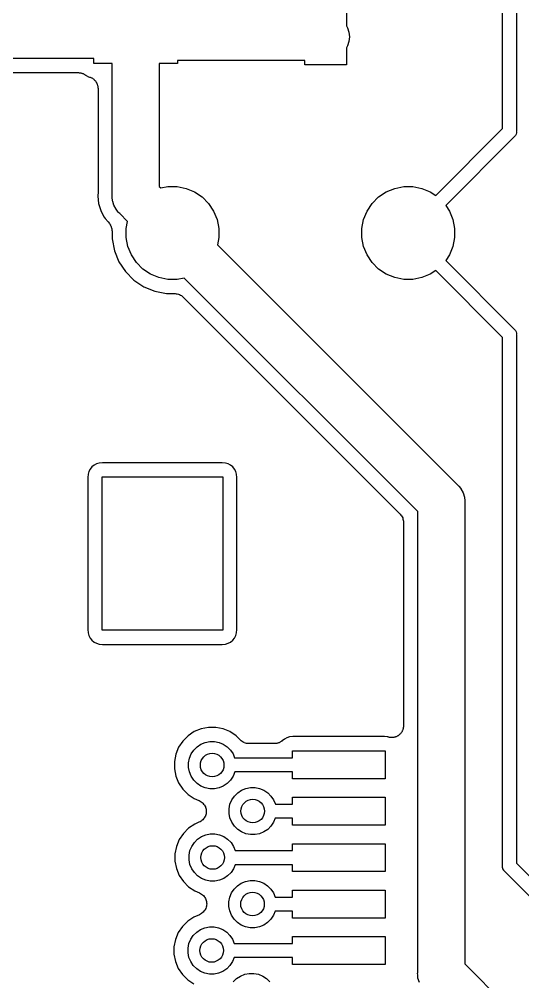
# Model space of a CAD drawing. Extents: x 98.9 to 141.5, y -118.8 to -76.2.
# Drawn here: x 120.3 to 125.73, y -94.58 to -84.21 of the extents above; entities that cross this region are included whole.
import ezdxf

# ---------------------------------------------------------------- set-up
doc = ezdxf.new("R2010")
doc.units = 0
doc.layers.add('BLACK', color=7, linetype='CONTINUOUS')

msp = doc.modelspace()

# ---------------------------------------------------------------- linework, layer by layer
at = {"layer": 'BLACK', "linetype": 'CONTINUOUS'}
for p, q in [((125.509, -85.3882), (125.509, -82.0232)), ((125.661, -81.9954), (125.661, -85.4161)), ((123.829, -84.1), (123.829, -84.2821)), ((123.829, -84.2821), (123.84, -84.3023)), ((123.84, -84.3023), (123.854, -84.3502)), ((123.854, -84.3502), (123.859, -84.4)), ((123.854, -84.4498), (123.84, -84.4977)), ((123.859, -84.4), (123.854, -84.4498)), ((123.84, -84.4977), (123.829, -84.5179)), ((123.829, -84.5179), (123.829, -84.7)), ((121.106, -84.6324), (119.019, -84.6324)), ((121.106, -84.687), (121.106, -84.6324)), ((121.302, -84.687), (121.106, -84.687)), ((121.302, -86.1025), (121.302, -84.687)), ((122.006, -84.687), (121.81, -84.687)), ((121.81, -84.687), (121.81, -86.0098)), ((123.379, -84.654), (122.006, -84.654)), ((122.006, -84.654), (122.006, -84.687)), ((123.379, -84.7), (123.379, -84.654)), ((119.033, -84.7848), (120.939, -84.7848)), ((120.939, -84.7848), (120.941, -84.7848)), ((120.941, -84.7848), (120.947, -84.7854)), ((120.947, -84.7854), (120.952, -84.7854)), ((120.952, -84.7854), (120.959, -84.7868)), ((120.959, -84.7868), (120.966, -84.7876)), ((120.966, -84.7876), (120.971, -84.7892)), ((120.971, -84.7892), (120.977, -84.7903)), ((120.977, -84.7903), (120.983, -84.793)), ((123.829, -84.7), (123.379, -84.7)), ((120.983, -84.793), (120.99, -84.7951)), ((120.99, -84.7951), (120.994, -84.7977)), ((120.994, -84.7977), (120.999, -84.7998)), ((120.999, -84.7998), (121.005, -84.8037)), ((121.005, -84.8037), (121.011, -84.807)), ((121.011, -84.807), (121.015, -84.8106)), ((121.015, -84.8106), (121.02, -84.8136)), ((121.02, -84.8136), (121.021, -84.8143)), ((121.021, -84.8143), (121.047, -84.8285)), ((121.047, -84.8285), (121.059, -84.8321)), ((121.059, -84.8321), (121.061, -84.8327)), ((121.061, -84.8327), (121.066, -84.8349)), ((121.066, -84.8349), (121.072, -84.8366)), ((121.072, -84.8366), (121.078, -84.8398)), ((121.078, -84.8398), (121.084, -84.8425)), ((121.084, -84.8425), (121.089, -84.8457)), ((121.089, -84.8457), (121.094, -84.8484)), ((121.094, -84.8484), (121.099, -84.8527)), ((121.099, -84.8527), (121.104, -84.8565)), ((121.104, -84.8565), (121.108, -84.8606)), ((121.108, -84.8606), (121.113, -84.8642)), ((121.113, -84.8642), (121.117, -84.8694)), ((121.117, -84.8694), (121.122, -84.8742)), ((121.122, -84.8742), (121.125, -84.879)), ((121.125, -84.879), (121.128, -84.8834)), ((121.128, -84.8834), (121.132, -84.8893)), ((121.132, -84.8893), (121.135, -84.895)), ((121.135, -84.895), (121.137, -84.9003)), ((121.137, -84.9003), (121.14, -84.9053)), ((121.14, -84.9053), (121.142, -84.9117)), ((121.142, -84.9117), (121.144, -84.918)), ((121.144, -84.918), (121.146, -84.9236)), ((121.146, -84.9236), (121.147, -84.929)), ((121.147, -84.929), (121.148, -84.9357)), ((121.148, -84.9357), (121.149, -84.9423)), ((121.149, -84.9423), (121.149, -84.948)), ((121.149, -84.948), (121.15, -84.9537)), ((121.15, -84.9537), (121.15, -86.0888)), ((124.789, -86.1084), (125.509, -85.3882)), ((125.636, -85.4763), (124.897, -86.2161)), ((125.639, -85.4739), (125.636, -85.4763)), ((125.649, -85.4623), (125.639, -85.4739)), ((125.656, -85.4491), (125.649, -85.4623)), ((125.66, -85.4347), (125.656, -85.4491)), ((125.661, -85.4235), (125.66, -85.4347)), ((125.661, -85.4161), (125.662, -85.4198)), ((125.662, -85.4198), (125.661, -85.4235)), ((125.661, -85.4235), (125.661, -85.4235)), ((121.81, -86.0098), (121.827, -86.0272)), ((121.827, -86.0272), (121.904, -86.012)), ((121.904, -86.012), (122.002, -86.012)), ((122.002, -86.012), (122.099, -86.0312)), ((122.099, -86.0312), (122.19, -86.0689)), ((124.256, -86.0689), (124.347, -86.0312)), ((124.347, -86.0312), (124.444, -86.012)), ((124.444, -86.012), (124.542, -86.012)), ((124.542, -86.012), (124.639, -86.0312)), ((124.639, -86.0312), (124.73, -86.0689)), ((121.149, -86.1012), (121.148, -86.115)), ((121.148, -86.115), (121.155, -86.1947)), ((121.15, -86.0906), (121.149, -86.0959)), ((121.149, -86.0959), (121.149, -86.1012)), ((121.15, -86.0888), (121.15, -86.0906)), ((121.301, -86.115), (121.302, -86.1025)), ((121.302, -86.1275), (121.301, -86.115)), ((121.306, -86.1648), (121.302, -86.1275)), ((121.302, -86.1275), (121.302, -86.1275)), ((122.19, -86.0689), (122.272, -86.1236)), ((122.272, -86.1236), (122.341, -86.1933)), ((124.105, -86.1933), (124.174, -86.1236)), ((124.174, -86.1236), (124.256, -86.0689)), ((124.73, -86.0689), (124.789, -86.1084)), ((121.155, -86.1947), (121.179, -86.2713)), ((121.308, -86.174), (121.306, -86.1648)), ((121.32, -86.2127), (121.308, -86.174)), ((121.344, -86.2568), (121.32, -86.2127)), ((122.341, -86.1933), (122.396, -86.2752)), ((124.05, -86.2752), (124.105, -86.1933)), ((124.897, -86.2161), (124.936, -86.2752)), ((121.179, -86.2713), (121.195, -86.3015)), ((121.195, -86.3015), (121.195, -86.3015)), ((121.195, -86.3015), (121.216, -86.3419)), ((121.216, -86.3419), (121.227, -86.3553)), ((121.368, -86.2858), (121.344, -86.2568)), ((121.376, -86.2955), (121.368, -86.2858)), ((121.368, -86.2858), (121.368, -86.2858)), ((121.385, -86.3034), (121.376, -86.2955)), ((121.468, -86.3864), (121.385, -86.3034)), ((122.396, -86.2752), (122.434, -86.3662)), ((124.012, -86.3662), (124.05, -86.2752)), ((124.936, -86.2752), (124.974, -86.3662)), ((121.227, -86.3553), (121.227, -86.3553)), ((121.227, -86.3553), (121.258, -86.3931)), ((121.258, -86.3931), (121.258, -86.3931)), ((121.258, -86.3931), (121.272, -86.4093)), ((121.272, -86.4093), (121.273, -86.4107)), ((121.273, -86.4107), (121.276, -86.4153)), ((121.276, -86.4153), (121.279, -86.4196)), ((121.279, -86.4196), (121.283, -86.4257)), ((121.283, -86.4257), (121.286, -86.4314)), ((121.286, -86.4314), (121.288, -86.4366)), ((121.288, -86.4366), (121.291, -86.4414)), ((121.291, -86.4414), (121.293, -86.4481)), ((121.293, -86.4481), (121.296, -86.4545)), ((121.453, -86.4628), (121.468, -86.3864)), ((122.434, -86.3662), (122.453, -86.4628)), ((123.993, -86.4628), (124.012, -86.3662)), ((124.974, -86.3662), (124.993, -86.4628)), ((121.296, -86.4545), (121.297, -86.4599)), ((121.297, -86.4599), (121.298, -86.4652)), ((121.298, -86.4652), (121.299, -86.472)), ((121.299, -86.472), (121.3, -86.4788)), ((121.3, -86.4788), (121.3, -86.4843)), ((121.3, -86.4843), (121.301, -86.4898)), ((121.301, -86.4898), (121.301, -86.5763)), ((121.453, -86.5612), (121.453, -86.4628)), ((122.453, -86.4628), (122.453, -86.5612)), ((123.993, -86.5612), (123.993, -86.4628)), ((124.993, -86.4628), (124.993, -86.5612)), ((121.301, -86.5763), (121.326, -86.7023)), ((121.472, -86.6578), (121.453, -86.5612)), ((122.453, -86.5612), (122.438, -86.6376)), ((122.438, -86.6376), (125.019, -89.2192)), ((124.012, -86.6578), (123.993, -86.5612)), ((124.993, -86.5612), (124.974, -86.6578)), ((121.326, -86.7023), (121.375, -86.821)), ((121.51, -86.7488), (121.472, -86.6578)), ((121.565, -86.8307), (121.51, -86.7488)), ((124.05, -86.7488), (124.012, -86.6578)), ((124.105, -86.8307), (124.05, -86.7488)), ((124.936, -86.7488), (124.897, -86.8079)), ((124.974, -86.6578), (124.936, -86.7488)), ((121.375, -86.821), (121.446, -86.9279)), ((121.634, -86.9004), (121.565, -86.8307)), ((124.174, -86.9004), (124.105, -86.8307)), ((124.897, -86.8079), (125.636, -87.5477)), ((121.446, -86.9279), (121.537, -87.0187)), ((121.716, -86.9551), (121.634, -86.9004)), ((121.807, -86.9928), (121.716, -86.9551)), ((124.256, -86.9551), (124.174, -86.9004)), ((124.347, -86.9928), (124.256, -86.9551)), ((124.73, -86.9551), (124.639, -86.9928)), ((124.789, -86.9156), (124.73, -86.9551)), ((125.509, -87.6358), (124.789, -86.9156)), ((121.537, -87.0187), (121.644, -87.0901)), ((121.904, -87.012), (121.807, -86.9928)), ((122.002, -87.012), (121.904, -87.012)), ((122.079, -86.9968), (122.002, -87.012)), ((124.595, -89.5128), (122.079, -86.9968)), ((124.444, -87.012), (124.347, -86.9928)), ((124.542, -87.012), (124.444, -87.012)), ((124.639, -86.9928), (124.542, -87.012)), ((121.644, -87.0901), (121.763, -87.1393)), ((121.763, -87.1393), (121.889, -87.1644)), ((121.889, -87.1644), (121.978, -87.1644)), ((121.978, -87.1644), (121.978, -87.1644)), ((121.978, -87.1644), (121.979, -87.1644)), ((121.979, -87.1644), (121.979, -87.1644)), ((121.979, -87.1644), (121.98, -87.1644)), ((121.98, -87.1644), (121.992, -87.1657)), ((121.992, -87.1657), (122.003, -87.1669)), ((122.003, -87.1669), (122.004, -87.1671)), ((122.004, -87.1671), (122.004, -87.1672)), ((122.004, -87.1672), (122.016, -87.1707)), ((122.016, -87.1707), (122.027, -87.1742)), ((122.027, -87.1742), (122.027, -87.1745)), ((122.027, -87.1745), (122.028, -87.1747)), ((122.028, -87.1747), (122.038, -87.1803)), ((122.038, -87.1803), (122.049, -87.1859)), ((122.049, -87.1859), (122.049, -87.1863)), ((122.049, -87.1863), (122.05, -87.1866)), ((122.05, -87.1866), (122.059, -87.1941)), ((122.059, -87.1941), (122.068, -87.2016)), ((122.068, -87.2016), (124.405, -89.5387)), ((125.636, -87.5477), (125.639, -87.5501)), ((125.639, -87.5501), (125.649, -87.5617)), ((125.649, -87.5617), (125.656, -87.5749)), ((125.656, -87.5749), (125.66, -87.5893)), ((125.66, -87.5893), (125.661, -87.6003)), ((125.509, -93.3279), (125.509, -87.6358)), ((125.661, -87.6003), (125.662, -87.6042)), ((125.662, -87.6042), (125.661, -87.6079)), ((125.661, -87.6079), (125.661, -93.3001)), ((121.085, -89.0312), (121.066, -89.0544)), ((121.109, -89.0121), (121.085, -89.0312)), ((121.135, -88.998), (121.109, -89.0121)), ((121.164, -88.9892), (121.135, -88.998)), ((121.2, -88.9857), (121.164, -88.9892)), ((122.487, -88.9857), (121.2, -88.9857)), ((122.524, -88.9892), (122.487, -88.9857)), ((122.552, -88.998), (122.524, -88.9892)), ((122.579, -89.0121), (122.552, -88.998)), ((122.602, -89.0312), (122.579, -89.0121)), ((122.621, -89.0544), (122.602, -89.0312)), ((121.044, -89.1096), (121.04, -89.1457)), ((121.052, -89.0808), (121.044, -89.1096)), ((121.066, -89.0544), (121.052, -89.0808)), ((121.194, -90.7894), (121.194, -89.1394)), ((121.194, -89.1394), (122.494, -89.1394)), ((122.494, -89.1394), (122.494, -90.7894)), ((122.635, -89.0808), (122.621, -89.0544)), ((122.644, -89.1096), (122.635, -89.0808)), ((122.647, -89.1457), (122.644, -89.1096)), ((121.04, -89.1457), (121.04, -90.7832)), ((122.647, -90.7832), (122.647, -89.1457)), ((125.019, -89.2192), (125.029, -89.2271)), ((125.029, -89.2271), (125.037, -89.2368)), ((125.037, -89.2368), (125.037, -89.2368)), ((125.037, -89.2368), (125.06, -89.265)), ((125.06, -89.265), (125.061, -89.2658)), ((125.061, -89.2658), (125.084, -89.3099)), ((125.084, -89.3099), (125.099, -89.3578)), ((125.099, -89.3578), (125.103, -89.3951)), ((125.103, -89.3951), (125.103, -89.3951)), ((125.103, -89.3951), (125.104, -89.4076)), ((125.104, -89.4076), (125.103, -89.4201)), ((125.103, -89.4201), (125.103, -94.3824)), ((124.405, -89.5387), (124.405, -89.539)), ((124.405, -89.539), (124.405, -89.5391)), ((124.405, -89.5391), (124.405, -89.5391)), ((124.405, -89.5391), (124.406, -89.54)), ((124.406, -89.54), (124.414, -89.5492)), ((124.414, -89.5492), (124.421, -89.5583)), ((124.421, -89.5583), (124.421, -89.5588)), ((124.421, -89.5588), (124.422, -89.5594)), ((124.422, -89.5594), (124.427, -89.5698)), ((124.595, -91.0861), (124.595, -89.5128)), ((124.427, -89.5698), (124.433, -89.5801)), ((124.433, -89.5801), (124.433, -89.5808)), ((124.433, -89.5808), (124.433, -89.5814)), ((124.433, -89.5814), (124.436, -89.5927)), ((124.436, -89.5927), (124.44, -89.6039)), ((124.44, -89.6039), (124.44, -89.6045)), ((124.44, -89.6045), (124.44, -89.6052)), ((124.44, -89.6052), (124.441, -89.6169)), ((124.441, -89.6169), (124.442, -89.6285)), ((124.442, -89.6285), (124.442, -91.0998)), ((121.04, -90.7832), (121.044, -90.8193)), ((122.494, -90.7894), (121.194, -90.7894)), ((122.644, -90.8193), (122.647, -90.7832)), ((121.044, -90.8193), (121.052, -90.848)), ((121.052, -90.848), (121.066, -90.8745)), ((121.066, -90.8745), (121.085, -90.8977)), ((121.085, -90.8977), (121.109, -90.9168)), ((122.579, -90.9168), (122.602, -90.8977)), ((122.602, -90.8977), (122.621, -90.8745)), ((122.621, -90.8745), (122.635, -90.848)), ((122.635, -90.848), (122.644, -90.8193)), ((121.109, -90.9168), (121.135, -90.9309)), ((121.135, -90.9309), (121.164, -90.9396)), ((121.164, -90.9396), (121.2, -90.9432)), ((121.2, -90.9432), (122.487, -90.9432)), ((122.487, -90.9432), (122.524, -90.9396)), ((122.524, -90.9396), (122.552, -90.9309)), ((122.552, -90.9309), (122.579, -90.9168)), ((124.442, -91.0998), (124.442, -91.0998)), ((124.442, -91.0998), (124.442, -91.8192)), ((124.595, -94.4751), (124.595, -91.0861)), ((124.595, -91.0861), (124.595, -91.0861)), ((122.339, -91.8361), (122.261, -91.8517)), ((122.42, -91.8361), (122.339, -91.8361)), ((122.498, -91.8517), (122.42, -91.8361)), ((124.44, -91.839), (124.439, -91.8456)), ((124.441, -91.8326), (124.44, -91.839)), ((124.442, -91.8268), (124.441, -91.8326)), ((124.442, -91.8192), (124.442, -91.8209)), ((124.442, -91.8209), (124.442, -91.8268)), ((122.12, -91.9268), (122.064, -91.9834)), ((122.187, -91.8823), (122.12, -91.9268)), ((122.261, -91.8517), (122.187, -91.8823)), ((122.572, -91.8823), (122.498, -91.8517)), ((122.639, -91.9268), (122.572, -91.8823)), ((122.685, -91.9736), (122.639, -91.9268)), ((123.214, -91.9392), (123.185, -91.948)), ((123.25, -91.9357), (123.214, -91.9392)), ((124.237, -91.9357), (123.25, -91.9357)), ((124.274, -91.9392), (124.237, -91.9357)), ((124.278, -91.9407), (124.274, -91.9392)), ((124.284, -91.9418), (124.278, -91.9407)), ((124.29, -91.9436), (124.284, -91.9418)), ((124.296, -91.9443), (124.29, -91.9436)), ((124.345, -91.9421), (124.339, -91.9439)), ((124.352, -91.9408), (124.345, -91.9421)), ((124.357, -91.9386), (124.352, -91.9408)), ((124.363, -91.9369), (124.357, -91.9386)), ((124.369, -91.9339), (124.363, -91.9369)), ((124.375, -91.9314), (124.369, -91.9339)), ((124.38, -91.9281), (124.375, -91.9314)), ((124.385, -91.9254), (124.38, -91.9281)), ((124.39, -91.9213), (124.385, -91.9254)), ((124.395, -91.9177), (124.39, -91.9213)), ((124.399, -91.9136), (124.395, -91.9177)), ((124.404, -91.9099), (124.399, -91.9136)), ((124.408, -91.9049), (124.404, -91.9099)), ((124.413, -91.9002), (124.408, -91.9049)), ((124.416, -91.8954), (124.413, -91.9002)), ((124.42, -91.8909), (124.416, -91.8954)), ((124.423, -91.8852), (124.42, -91.8909)), ((124.427, -91.8797), (124.423, -91.8852)), ((124.429, -91.8743), (124.427, -91.8797)), ((124.432, -91.8692), (124.429, -91.8743)), ((124.434, -91.8629), (124.432, -91.8692)), ((124.436, -91.8569), (124.434, -91.8629)), ((124.438, -91.8511), (124.436, -91.8569)), ((124.439, -91.8456), (124.438, -91.8511)), ((122.064, -91.9834), (122.019, -92.05)), ((122.182, -92.0806), (122.218, -92.0452)), ((122.218, -92.0452), (122.259, -92.0174)), ((122.259, -92.0174), (122.305, -91.9982)), ((122.305, -91.9982), (122.355, -91.9885)), ((122.355, -91.9885), (122.405, -91.9885)), ((122.405, -91.9885), (122.454, -91.9982)), ((122.454, -91.9982), (122.5, -92.0174)), ((122.5, -92.0174), (122.541, -92.0452)), ((122.541, -92.0452), (122.577, -92.0806)), ((122.694, -91.9811), (122.685, -91.9736)), ((122.703, -91.9886), (122.694, -91.9811)), ((122.704, -91.989), (122.703, -91.9886)), ((122.705, -91.9894), (122.704, -91.989)), ((122.715, -91.9949), (122.705, -91.9894)), ((122.725, -92.0006), (122.715, -91.9949)), ((122.726, -92.0008), (122.725, -92.0006)), ((122.726, -92.0011), (122.726, -92.0008)), ((122.738, -92.0045), (122.726, -92.0011)), ((122.749, -92.0081), (122.738, -92.0045)), ((122.75, -92.0083), (122.749, -92.0081)), ((122.749, -92.0081), (122.749, -92.0081)), ((122.762, -92.0095), (122.75, -92.0083)), ((122.773, -92.0108), (122.762, -92.0095)), ((122.775, -92.0108), (122.773, -92.0108)), ((123.054, -92.0108), (122.775, -92.0108)), ((122.775, -92.0108), (122.775, -92.0108)), ((122.775, -92.0108), (122.775, -92.0108)), ((122.775, -92.0108), (122.775, -92.0108)), ((123.059, -92.0103), (123.054, -92.0108)), ((123.065, -92.0104), (123.059, -92.0103)), ((123.072, -92.0091), (123.065, -92.0104)), ((123.078, -92.0084), (123.072, -92.0091)), ((123.084, -92.0068), (123.078, -92.0084)), ((123.089, -92.0058), (123.084, -92.0068)), ((123.096, -92.0032), (123.089, -92.0058)), ((123.102, -92.0013), (123.096, -92.0032)), ((123.107, -91.9987), (123.102, -92.0013)), ((123.112, -91.9966), (123.107, -91.9987)), ((123.118, -91.9929), (123.112, -91.9966)), ((123.124, -91.9896), (123.118, -91.9929)), ((123.128, -91.9861), (123.124, -91.9896)), ((123.133, -91.9831), (123.128, -91.9861)), ((123.134, -91.982), (123.133, -91.9831)), ((123.159, -91.9621), (123.134, -91.982)), ((123.185, -91.948), (123.159, -91.9621)), ((124.303, -91.9455), (124.296, -91.9443)), ((124.308, -91.9455), (124.303, -91.9455)), ((124.314, -91.9462), (124.308, -91.9455)), ((124.321, -91.9456), (124.314, -91.9462)), ((124.327, -91.9456), (124.321, -91.9456)), ((124.333, -91.9444), (124.327, -91.9456)), ((124.339, -91.9439), (124.333, -91.9444)), ((121.989, -92.1239), (121.973, -92.2024)), ((122.019, -92.05), (121.989, -92.1239)), ((122.135, -92.1684), (122.154, -92.1222)), ((122.154, -92.1222), (122.182, -92.0806)), ((122.577, -92.0806), (122.605, -92.1222)), ((122.605, -92.1222), (122.622, -92.1632)), ((123.244, -92.1632), (123.244, -92.0894)), ((123.244, -92.0894), (124.244, -92.0894)), ((124.244, -92.0894), (124.244, -92.3894)), ((121.973, -92.2024), (121.973, -92.2825)), ((122.126, -92.2175), (122.135, -92.1684)), ((122.126, -92.2675), (122.126, -92.2175)), ((122.622, -92.1632), (123.244, -92.1632)), ((121.973, -92.2825), (121.989, -92.361)), ((122.135, -92.3166), (122.126, -92.2675)), ((122.154, -92.3628), (122.135, -92.3166)), ((122.624, -92.3166), (122.605, -92.3628)), ((123.244, -92.3156), (122.624, -92.3156)), ((122.624, -92.3156), (122.624, -92.3166)), ((123.244, -92.3894), (123.244, -92.3156)), ((121.989, -92.361), (122.019, -92.435)), ((122.019, -92.435), (122.064, -92.5015)), ((122.182, -92.4044), (122.154, -92.3628)), ((122.218, -92.4398), (122.182, -92.4044)), ((122.259, -92.4676), (122.218, -92.4398)), ((122.541, -92.4398), (122.5, -92.4676)), ((122.577, -92.4044), (122.541, -92.4398)), ((122.605, -92.3628), (122.577, -92.4044)), ((124.244, -92.3894), (123.244, -92.3894)), ((122.064, -92.5015), (122.12, -92.5581)), ((122.12, -92.5581), (122.187, -92.6026)), ((122.305, -92.4867), (122.259, -92.4676)), ((122.355, -92.4965), (122.305, -92.4867)), ((122.405, -92.4965), (122.355, -92.4965)), ((122.454, -92.4867), (122.405, -92.4965)), ((122.5, -92.4676), (122.454, -92.4867)), ((122.619, -92.5756), (122.655, -92.5402)), ((122.655, -92.5402), (122.696, -92.5124)), ((122.696, -92.5124), (122.743, -92.4933)), ((122.743, -92.4933), (122.792, -92.4835)), ((122.792, -92.4835), (122.842, -92.4835)), ((122.842, -92.4835), (122.891, -92.4933)), ((122.891, -92.4933), (122.937, -92.5124)), ((122.937, -92.5124), (122.979, -92.5402)), ((122.979, -92.5402), (123.014, -92.5756)), ((122.187, -92.6026), (122.238, -92.6239)), ((122.238, -92.6239), (122.24, -92.6244)), ((122.24, -92.6244), (122.24, -92.6244)), ((122.24, -92.6244), (122.24, -92.6244)), ((122.24, -92.6244), (122.24, -92.6246)), ((122.24, -92.6246), (122.251, -92.6304)), ((122.251, -92.6304), (122.261, -92.6363)), ((122.261, -92.6363), (122.261, -92.6364)), ((122.261, -92.6364), (122.262, -92.6366)), ((122.262, -92.6366), (122.271, -92.6443)), ((122.271, -92.6443), (122.28, -92.6522)), ((122.28, -92.6522), (122.28, -92.6524)), ((122.28, -92.6524), (122.281, -92.6525)), ((122.281, -92.6525), (122.288, -92.6618)), ((122.288, -92.6618), (122.296, -92.6715)), ((122.563, -92.7125), (122.572, -92.6635)), ((122.572, -92.6635), (122.592, -92.6172)), ((122.592, -92.6172), (122.619, -92.5756)), ((123.014, -92.5756), (123.042, -92.6172)), ((123.042, -92.6172), (123.061, -92.6632)), ((123.061, -92.6632), (123.244, -92.6632)), ((123.244, -92.6632), (123.244, -92.5894)), ((123.244, -92.5894), (124.244, -92.5894)), ((124.244, -92.5894), (124.244, -92.8894)), ((122.296, -92.6715), (122.296, -92.6717)), ((122.296, -92.6717), (122.296, -92.6719)), ((122.296, -92.6719), (122.302, -92.6824)), ((122.302, -92.6824), (122.307, -92.6934)), ((122.307, -92.6934), (122.307, -92.6937)), ((122.307, -92.6937), (122.308, -92.6938)), ((122.308, -92.6938), (122.311, -92.7052)), ((122.311, -92.7052), (122.314, -92.7172)), ((122.314, -92.767), (122.311, -92.7784)), ((122.314, -92.7172), (122.314, -92.7174)), ((122.314, -92.7174), (122.315, -92.7176)), ((122.315, -92.7542), (122.314, -92.7665)), ((122.314, -92.7665), (122.314, -92.7668)), ((122.314, -92.7668), (122.314, -92.767)), ((122.315, -92.7176), (122.316, -92.7295)), ((122.317, -92.7423), (122.315, -92.7542)), ((122.316, -92.7295), (122.317, -92.7419)), ((122.317, -92.7419), (122.317, -92.7421)), ((122.317, -92.7421), (122.317, -92.7423)), ((122.563, -92.7626), (122.563, -92.7125)), ((122.572, -92.8116), (122.563, -92.7626)), ((122.238, -92.8585), (122.193, -92.8774)), ((122.249, -92.8528), (122.238, -92.8585)), ((122.26, -92.8471), (122.249, -92.8528)), ((122.27, -92.8392), (122.26, -92.8469)), ((122.26, -92.8469), (122.26, -92.847)), ((122.26, -92.847), (122.26, -92.8471)), ((122.279, -92.8315), (122.27, -92.8392)), ((122.287, -92.8217), (122.279, -92.8312)), ((122.279, -92.8312), (122.279, -92.8313)), ((122.279, -92.8313), (122.279, -92.8315)), ((122.295, -92.8124), (122.287, -92.8217)), ((122.301, -92.8011), (122.295, -92.812)), ((122.295, -92.812), (122.295, -92.8122)), ((122.295, -92.8122), (122.295, -92.8124)), ((122.307, -92.7906), (122.301, -92.8011)), ((122.311, -92.7784), (122.307, -92.7902)), ((122.307, -92.7902), (122.307, -92.7904)), ((122.307, -92.7904), (122.307, -92.7906)), ((122.592, -92.8579), (122.572, -92.8116)), ((122.619, -92.8995), (122.592, -92.8579)), ((123.042, -92.8579), (123.014, -92.8995)), ((123.059, -92.8156), (123.042, -92.8579)), ((123.244, -92.8156), (123.059, -92.8156)), ((123.244, -92.8894), (123.244, -92.8156)), ((122.07, -92.9785), (122.025, -93.0451)), ((122.126, -92.9219), (122.07, -92.9785)), ((122.193, -92.8774), (122.126, -92.9219)), ((122.655, -92.9348), (122.619, -92.8995)), ((122.696, -92.9626), (122.655, -92.9348)), ((122.743, -92.9818), (122.696, -92.9626)), ((122.937, -92.9626), (122.891, -92.9818)), ((122.979, -92.9348), (122.937, -92.9626)), ((123.014, -92.8995), (122.979, -92.9348)), ((124.244, -92.8894), (123.244, -92.8894)), ((122.025, -93.0451), (121.994, -93.1191)), ((122.16, -93.1173), (122.188, -93.0757)), ((122.188, -93.0757), (122.223, -93.0403)), ((122.223, -93.0403), (122.265, -93.0125)), ((122.265, -93.0125), (122.311, -92.9934)), ((122.311, -92.9934), (122.36, -92.9836)), ((122.36, -92.9836), (122.41, -92.9836)), ((122.41, -92.9836), (122.459, -92.9934)), ((122.459, -92.9934), (122.506, -93.0125)), ((122.506, -93.0125), (122.547, -93.0403)), ((122.547, -93.0403), (122.583, -93.0757)), ((122.583, -93.0757), (122.61, -93.1173)), ((122.792, -92.9915), (122.743, -92.9818)), ((122.842, -92.9915), (122.792, -92.9915)), ((122.891, -92.9818), (122.842, -92.9915)), ((121.994, -93.1191), (121.979, -93.1976)), ((122.131, -93.2126), (122.141, -93.1635)), ((122.141, -93.1635), (122.16, -93.1173)), ((122.61, -93.1173), (122.629, -93.1632)), ((122.629, -93.1632), (123.244, -93.1632)), ((123.244, -93.1632), (123.244, -93.0894)), ((123.244, -93.0894), (124.244, -93.0894)), ((124.244, -93.0894), (124.244, -93.3894)), ((121.979, -93.1976), (121.979, -93.2776)), ((121.979, -93.2776), (121.994, -93.3561)), ((122.131, -93.2626), (122.131, -93.2126)), ((122.141, -93.3117), (122.131, -93.2626)), ((121.994, -93.3561), (122.025, -93.4301)), ((122.16, -93.3579), (122.141, -93.3117)), ((122.188, -93.3995), (122.16, -93.3579)), ((122.61, -93.3579), (122.583, -93.3995)), ((122.628, -93.3156), (122.61, -93.3579)), ((123.244, -93.3156), (122.628, -93.3156)), ((123.244, -93.3894), (123.244, -93.3156)), ((124.244, -93.3894), (123.244, -93.3894)), ((125.509, -93.3316), (125.509, -93.3279)), ((125.51, -93.3423), (125.509, -93.3316)), ((125.51, -93.3466), (125.51, -93.3423)), ((125.513, -93.3549), (125.51, -93.3466)), ((125.514, -93.3609), (125.513, -93.3549)), ((125.522, -93.3742), (125.514, -93.3609)), ((125.523, -93.3757), (125.522, -93.3742)), ((125.531, -93.3858), (125.523, -93.3757)), ((125.534, -93.3882), (125.531, -93.3858)), ((125.925, -93.779), (125.534, -93.3882)), ((125.661, -93.3001), (126.013, -93.6516)), ((122.025, -93.4301), (122.07, -93.4967)), ((122.07, -93.4967), (122.126, -93.5533)), ((122.223, -93.4349), (122.188, -93.3995)), ((122.265, -93.4627), (122.223, -93.4349)), ((122.311, -93.4818), (122.265, -93.4627)), ((122.36, -93.4916), (122.311, -93.4818)), ((122.41, -93.4916), (122.36, -93.4916)), ((122.459, -93.4818), (122.41, -93.4916)), ((122.506, -93.4627), (122.459, -93.4818)), ((122.547, -93.4349), (122.506, -93.4627)), ((122.583, -93.3995), (122.547, -93.4349)), ((122.694, -93.5143), (122.74, -93.4951)), ((122.74, -93.4951), (122.79, -93.4854)), ((122.79, -93.4854), (122.84, -93.4854)), ((122.84, -93.4854), (122.889, -93.4951)), ((122.889, -93.4951), (122.935, -93.5143)), ((122.126, -93.5533), (122.193, -93.5977)), ((122.193, -93.5977), (122.243, -93.6186)), ((122.589, -93.6191), (122.617, -93.5775)), ((122.617, -93.5775), (122.653, -93.5421)), ((122.653, -93.5421), (122.694, -93.5143)), ((122.935, -93.5143), (122.977, -93.5421)), ((122.977, -93.5421), (123.012, -93.5775)), ((123.012, -93.5775), (123.04, -93.6191)), ((123.244, -93.6632), (123.244, -93.5894)), ((123.244, -93.5894), (124.244, -93.5894)), ((124.244, -93.5894), (124.244, -93.8894)), ((122.243, -93.6186), (122.244, -93.6191)), ((122.244, -93.6191), (122.244, -93.6191)), ((122.244, -93.6191), (122.244, -93.6191)), ((122.244, -93.6191), (122.245, -93.6193)), ((122.245, -93.6193), (122.256, -93.6253)), ((122.256, -93.6253), (122.266, -93.631)), ((122.266, -93.631), (122.266, -93.6312)), ((122.266, -93.6312), (122.266, -93.6313)), ((122.266, -93.6313), (122.276, -93.6392)), ((122.276, -93.6392), (122.285, -93.6469)), ((122.285, -93.6469), (122.285, -93.6471)), ((122.285, -93.6471), (122.285, -93.6472)), ((122.285, -93.6472), (122.293, -93.6568)), ((122.293, -93.6568), (122.301, -93.6662)), ((122.301, -93.6662), (122.301, -93.6664)), ((122.301, -93.6664), (122.301, -93.6666)), ((122.301, -93.6666), (122.307, -93.6774)), ((122.307, -93.6774), (122.312, -93.6882)), ((122.312, -93.6882), (122.312, -93.6884)), ((122.312, -93.6884), (122.312, -93.6886)), ((122.312, -93.6886), (122.316, -93.7003)), ((122.316, -93.7003), (122.319, -93.7119)), ((122.561, -93.7144), (122.57, -93.6653)), ((122.57, -93.6653), (122.589, -93.6191)), ((123.04, -93.6191), (123.058, -93.6632)), ((123.058, -93.6632), (123.244, -93.6632)), ((122.3, -93.8071), (122.292, -93.8165)), ((122.306, -93.796), (122.3, -93.8068)), ((122.3, -93.8068), (122.3, -93.8069)), ((122.3, -93.8069), (122.3, -93.8071)), ((122.312, -93.7854), (122.306, -93.796)), ((122.315, -93.7731), (122.312, -93.785)), ((122.312, -93.785), (122.312, -93.7851)), ((122.312, -93.7851), (122.312, -93.7854)), ((122.319, -93.7617), (122.315, -93.7731)), ((122.319, -93.7119), (122.319, -93.7121)), ((122.319, -93.7121), (122.319, -93.7124)), ((122.319, -93.7124), (122.32, -93.7245)), ((122.32, -93.7492), (122.319, -93.7613)), ((122.319, -93.7613), (122.319, -93.7615)), ((122.319, -93.7615), (122.319, -93.7617)), ((122.32, -93.7245), (122.322, -93.7366)), ((122.322, -93.737), (122.32, -93.7492)), ((122.322, -93.7366), (122.321, -93.7368)), ((122.321, -93.7368), (122.322, -93.737)), ((122.561, -93.7644), (122.561, -93.7144)), ((122.57, -93.8135), (122.561, -93.7644)), ((122.182, -93.8785), (122.116, -93.923)), ((122.243, -93.8533), (122.182, -93.8785)), ((122.254, -93.8475), (122.243, -93.8533)), ((122.265, -93.8418), (122.254, -93.8475)), ((122.274, -93.8339), (122.265, -93.8416)), ((122.265, -93.8416), (122.265, -93.8417)), ((122.265, -93.8417), (122.265, -93.8418)), ((122.284, -93.8262), (122.274, -93.8339)), ((122.292, -93.8165), (122.284, -93.8259)), ((122.284, -93.8259), (122.284, -93.826)), ((122.284, -93.826), (122.284, -93.8262)), ((122.589, -93.8597), (122.57, -93.8135)), ((122.617, -93.9013), (122.589, -93.8597)), ((122.653, -93.9367), (122.617, -93.9013)), ((123.012, -93.9013), (122.977, -93.9367)), ((123.04, -93.8597), (123.012, -93.9013)), ((123.058, -93.8156), (123.04, -93.8597)), ((123.244, -93.8156), (123.058, -93.8156)), ((123.244, -93.8894), (123.244, -93.8156)), ((124.244, -93.8894), (123.244, -93.8894)), ((122.059, -93.9796), (122.014, -94.0462)), ((122.116, -93.923), (122.059, -93.9796)), ((122.213, -94.0414), (122.254, -94.0136)), ((122.254, -94.0136), (122.301, -93.9944)), ((122.301, -93.9944), (122.35, -93.9847)), ((122.35, -93.9847), (122.4, -93.9847)), ((122.4, -93.9847), (122.449, -93.9944)), ((122.449, -93.9944), (122.495, -94.0136)), ((122.495, -94.0136), (122.537, -94.0414)), ((122.694, -93.9645), (122.653, -93.9367)), ((122.74, -93.9836), (122.694, -93.9645)), ((122.79, -93.9934), (122.74, -93.9836)), ((122.84, -93.9934), (122.79, -93.9934)), ((122.889, -93.9836), (122.84, -93.9934)), ((122.935, -93.9645), (122.889, -93.9836)), ((122.977, -93.9367), (122.935, -93.9645)), ((121.984, -94.1201), (121.968, -94.1987)), ((122.014, -94.0462), (121.984, -94.1201)), ((122.13, -94.1646), (122.15, -94.1184)), ((122.15, -94.1184), (122.177, -94.0768)), ((122.177, -94.0768), (122.213, -94.0414)), ((122.537, -94.0414), (122.572, -94.0768)), ((122.572, -94.0768), (122.6, -94.1184)), ((122.6, -94.1184), (122.618, -94.1632)), ((123.244, -94.1632), (123.244, -94.0894)), ((123.244, -94.0894), (124.244, -94.0894)), ((124.244, -94.0894), (124.244, -94.3894)), ((121.968, -94.1987), (121.968, -94.2787)), ((122.121, -94.2137), (122.13, -94.1646)), ((122.121, -94.2637), (122.121, -94.2137)), ((122.618, -94.1632), (123.244, -94.1632)), ((121.968, -94.2787), (121.984, -94.3572)), ((122.13, -94.3128), (122.121, -94.2637)), ((122.15, -94.359), (122.13, -94.3128)), ((122.618, -94.3156), (122.6, -94.359)), ((123.244, -94.3156), (122.618, -94.3156)), ((123.244, -94.3894), (123.244, -94.3156)), ((121.984, -94.3572), (122.014, -94.4312)), ((122.014, -94.4312), (122.059, -94.4977)), ((122.177, -94.4006), (122.15, -94.359)), ((122.213, -94.436), (122.177, -94.4006)), ((122.572, -94.4006), (122.537, -94.436)), ((122.6, -94.359), (122.572, -94.4006)), ((124.244, -94.3894), (123.244, -94.3894)), ((125.103, -94.3824), (125.666, -94.946)), ((122.059, -94.4977), (122.116, -94.5544)), ((122.254, -94.4638), (122.213, -94.436)), ((122.301, -94.4829), (122.254, -94.4638)), ((122.35, -94.4927), (122.301, -94.4829)), ((122.4, -94.4927), (122.35, -94.4927)), ((122.449, -94.4829), (122.4, -94.4927)), ((122.495, -94.4638), (122.449, -94.4829)), ((122.537, -94.436), (122.495, -94.4638)), ((122.643, -94.542), (122.685, -94.5142)), ((122.685, -94.5142), (122.731, -94.4951)), ((122.731, -94.4951), (122.78, -94.4853)), ((122.78, -94.4853), (122.83, -94.4853)), ((122.83, -94.4853), (122.879, -94.4951)), ((122.879, -94.4951), (122.926, -94.5142)), ((122.926, -94.5142), (122.967, -94.542)), ((124.593, -94.4876), (124.595, -94.4751)), ((124.595, -94.5001), (124.593, -94.4876)), ((124.598, -94.5374), (124.595, -94.5001)), ((124.595, -94.5001), (124.595, -94.5001)), ((122.116, -94.5544), (122.182, -94.5988)), ((122.608, -94.5774), (122.643, -94.542)), ((122.967, -94.542), (123.003, -94.5774)), ((124.613, -94.5853), (124.598, -94.5374))]:
    msp.add_line(p, q, dxfattribs=at)
at = {"layer": 'BLACK'}
for centre in [(122.38, -92.2425), (122.817, -92.7375), (122.385, -93.2376), (122.815, -93.7394), (122.375, -94.2387)]:
    msp.add_circle(centre, 0.127, dxfattribs=at)

doc.saveas('drawing.dxf')
